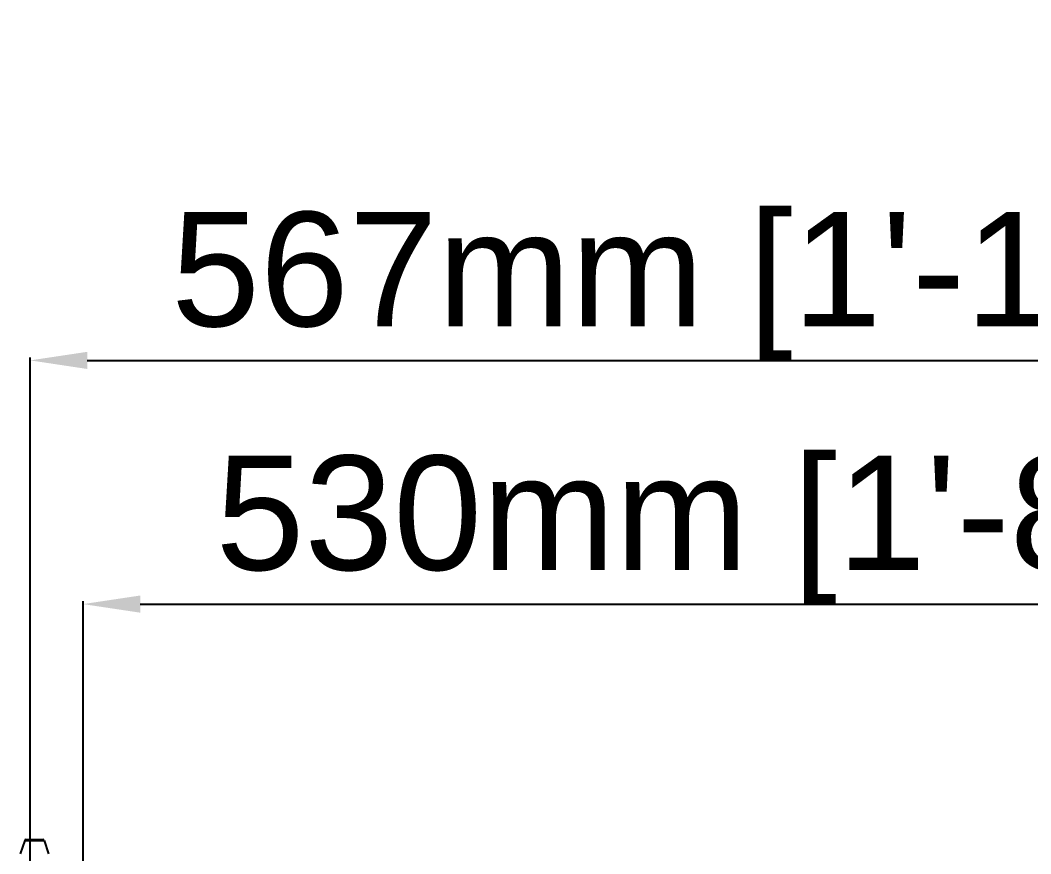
# Model space of a CAD drawing. Header units: millimetres. Extents: x 620 to 19791, y 2539 to 6969.
# Drawn here: x 2537.7 to 2891.1, y 3990.9 to 4282.3 of the extents above; entities that cross this region are included whole.
import ezdxf

# ---------------------------------------------------------------- set-up
doc = ezdxf.new("R2010")
doc.units = ezdxf.units.MM
doc.styles.get("Standard").update_dxf_attribs({"font": 'arial.ttf'})
doc.dimstyles.new('缩小5倍', dxfattribs={"dimtxt": 40, "dimasz": 20, "dimexe": 1, "dimexo": 0.2, "dimgap": 0, "dimtad": 1, "dimtoh": 1, "dimdec": 1, "dimzin": 9, "dimdsep": 46, "dimtxsty": 'Standard', "dimblk": '_FILLED', "dimcen": 0.2, "dimclrd": 256, "dimclre": 256, "dimclrt": 256, "dimadec": 1, "dimazin": 2, "dimtfac": 1, "dimtdec": 1, "dimtofl": 0, "dimtmove": 0, "dimatfit": 3, "dimldrblk": '_FILLED', "dimfxl": 1, "dimtolj": 1, "dimtzin": 0, "dimarcsym": 0})

# ---------------------------------------------------------------- blocks, each defined once
blk = doc.blocks.new('_FILLED')
at = {"color": 0, "linetype": 'ByBlock'}
blk.add_solid([(0, 0), (-1, 0.15), (-1, -0.15)], dxfattribs=at)
blk = doc.blocks.new('*D4')
at = {"lineweight": -2, "transparency": 16777216}
for p, q in [((2541.2, 3961.08), (2541.2, 4164.39)), ((2561.2, 4163.39), (3088.2, 4163.39)), ((3108.2, 3961.08), (3108.2, 4164.39))]:
    blk.add_line(p, q, dxfattribs=at)
at = {"layer": 'Defpoints', "color": 0, "transparency": 16777216}
for p in [(3108.2, 4163.39), (2541.2, 3960.88), (3108.2, 3960.88)]:
    blk.add_point(p, dxfattribs=at)
at = {"lineweight": -2, "transparency": 16777216, "xscale": 20, "yscale": 20, "zscale": 20, "rotation": 180}
blk.add_blockref('_FILLED', (2541.2, 4163.39), dxfattribs=at)
at = {"lineweight": -2, "transparency": 16777216, "xscale": 20, "yscale": 20, "zscale": 20}
blk.add_blockref('_FILLED', (3108.2, 4163.39), dxfattribs=at)
at = {"lineweight": 5, "transparency": 16777216, "insert": (2824.7, 4189.28), "char_height": 40, "attachment_point": 5}
blk.add_mtext('\\A1;567mm [1\'-10 3/8"]', dxfattribs=at)
blk = doc.blocks.new('*D6')
at = {"lineweight": -2, "transparency": 16777216}
for p, q in [((2559.7, 3963.58), (2559.7, 4079.18)), ((3089.7, 3963.58), (3089.7, 4079.18)), ((2579.7, 4078.18), (3069.7, 4078.18))]:
    blk.add_line(p, q, dxfattribs=at)
at = {"layer": 'Defpoints', "color": 0, "transparency": 16777216}
for p in [(3089.7, 4078.18), (2559.7, 3963.38), (3089.7, 3963.38)]:
    blk.add_point(p, dxfattribs=at)
at = {"lineweight": -2, "transparency": 16777216, "xscale": 20, "yscale": 20, "zscale": 20, "rotation": 180}
blk.add_blockref('_FILLED', (2559.7, 4078.18), dxfattribs=at)
at = {"lineweight": -2, "transparency": 16777216, "xscale": 20, "yscale": 20, "zscale": 20}
blk.add_blockref('_FILLED', (3089.7, 4078.18), dxfattribs=at)
at = {"lineweight": 5, "transparency": 16777216, "insert": (2824.7, 4104.07), "char_height": 40, "attachment_point": 5}
blk.add_mtext('\\A1;530mm [1\'-8 7/8"]', dxfattribs=at)

msp = doc.modelspace()

# ---------------------------------------------------------------- linework, layer by layer
at = {"color": 7, "linetype": 'Continuous'}
for p, q in [((2539.31361, 3995.53924), (2537.72888, 3990.87829)), ((2539.31361, 3995.53924), (2546.09416, 3995.53924)), ((2539.78699, 3995.87829), (2545.62077, 3995.87829)), ((2546.09416, 3995.53924), (2547.67888, 3990.87829))]:
    msp.add_line(p, q, dxfattribs=at)
for centre, start, end in [((2539.78699, 3995.37829), 90, 161.2219668), ((2545.62077, 3995.37829), 18.7780332, 90)]:
    msp.add_arc(centre, 0.5, start, end, dxfattribs=at)

# ---------------------------------------------------------------- dimensions: what is measured, and where the dimension line sits
at = {"color": 1, "lineweight": 5}
for base, p1, p2, picture, middle in [((3108.20388, 4163.39059), (2541.20388, 3960.87829), (3108.20388, 3960.87829), '*D4', (2824.70388, 4163.39059)), ((3089.70388, 4078.17505), (2559.70388, 3963.37829), (3089.70388, 3963.37829), '*D6', (2824.70388, 4078.17505))]:
    dim = msp.add_linear_dim(base=base, p1=p1, p2=p2, dimstyle='缩小5倍', override={"dimpost": 'mm'}, dxfattribs=at)
    dim.commit()
    dim.dimension.update_dxf_attribs({"geometry": picture, "text_midpoint": middle, "dimtype": 160})

doc.saveas('drawing.dxf')
